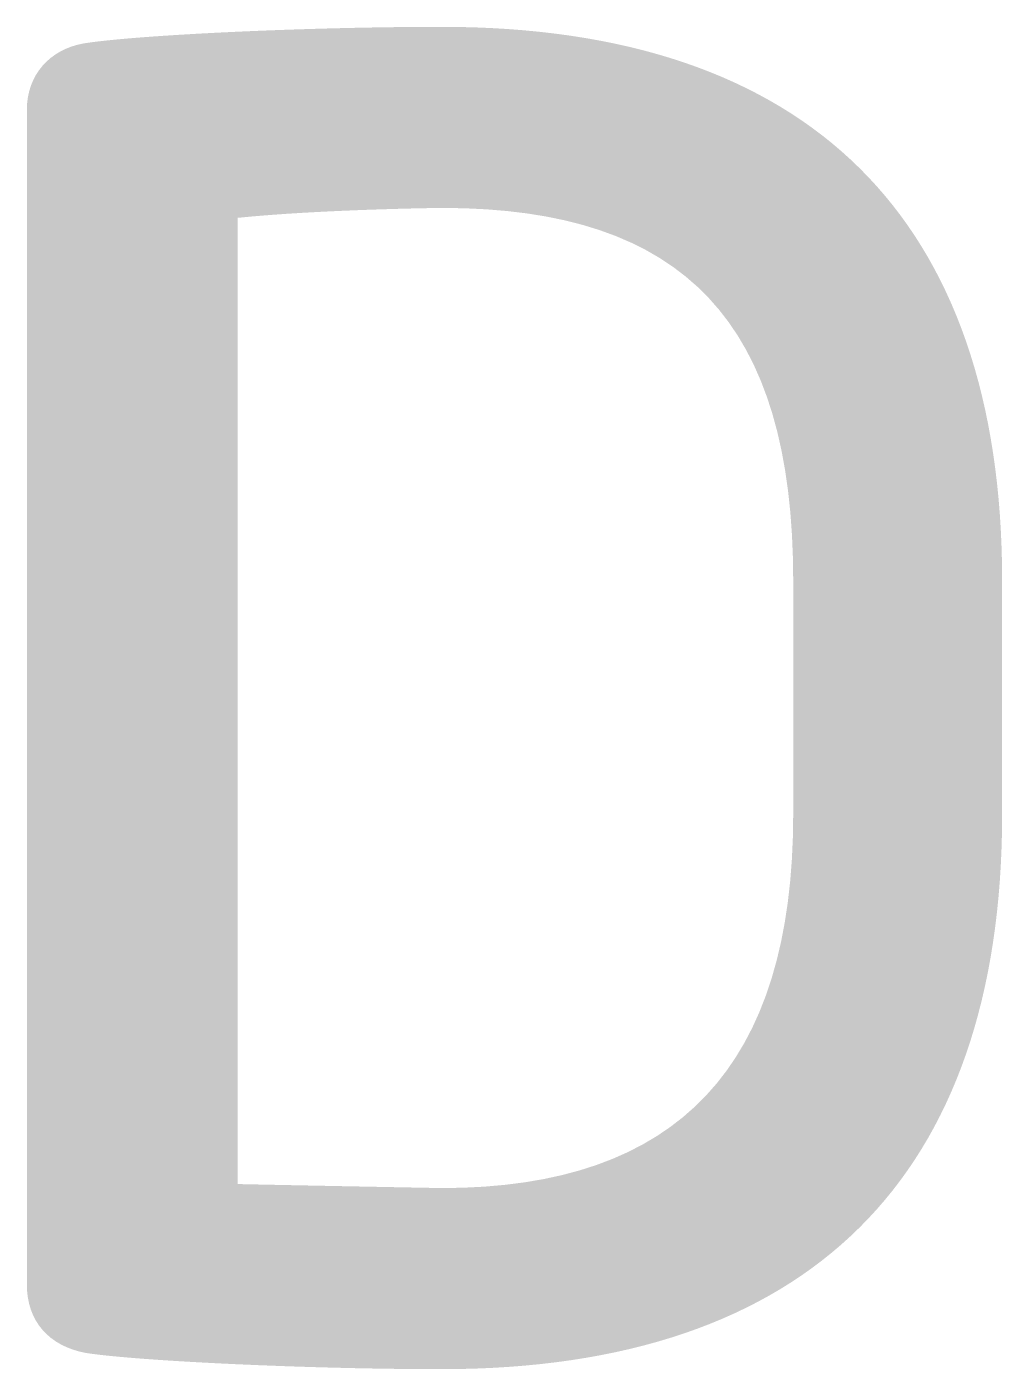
# Model space of a CAD drawing. Extents: x 16296660632 to 16296671741, y -37409619871 to -37409613952.
# Drawn here: x 16296660631.74 to 16296660659.85, y -37409619870.9 to -37409619832.22 of the extents above; entities that cross this region are included whole.
import ezdxf

# ---------------------------------------------------------------- set-up
doc = ezdxf.new("R2010")
doc.units = 0
doc.header["$LTSCALE"] = 10
doc.header["$MEASUREMENT"] = 0
doc.layers.get('0').update_dxf_attribs({"linetype": 'CONTINUOUS'})

msp = doc.modelspace()

# ---------------------------------------------------------------- hatches: boundary and pattern name
at = {"ltscale": 0.5}
h = msp.add_hatch(color=5, dxfattribs=at)
h.set_gradient(color1=(0, 0, 255), one_color=1, tint=1)
edge = h.paths.add_edge_path(flags=16)
edge.add_spline(control_points=[(16296660653.825001, -37409619854.891739), (16296660653.825001, -37409619862.145737), (16296660650.51771, -37409619865.679031), (16296660643.69503, -37409619865.679031), (16296660643.69503, -37409619865.679031), (16296660639.022791, -37409619865.590843), (16296660637.81632, -37409619865.563271), (16296660637.81632, -37409619865.563271), (16296660637.81632, -37409619837.724129), (16296660637.81632, -37409619837.724129), (16296660640.23064, -37409619837.478844), (16296660643.66058, -37409619837.438873), (16296660643.70261, -37409619837.438873), (16296660650.705811, -37409619837.438873), (16296660653.825001, -37409619840.775108), (16296660653.825001, -37409619848.194473), (16296660653.825001, -37409619848.194473), (16296660653.825001, -37409619854.891739), (16296660653.825001, -37409619854.891739)], knot_values=[0, 0, 0, 0, 1, 1, 1, 2, 2, 2, 3, 3, 3, 4, 4, 4, 5, 5, 5, 6, 6, 6, 6], degree=3, periodic=0)
edge = h.paths.add_edge_path()
edge.add_spline(control_points=[(16296660643.69503, -37409619832.221619), (16296660639.904051, -37409619832.221619), (16296660634.994089, -37409619832.448303), (16296660633.39006, -37409619832.69635), (16296660632.37995, -37409619832.870667), (16296660631.737789, -37409619833.622391), (16296660631.737789, -37409619834.616653), (16296660631.737789, -37409619834.616653), (16296660631.737789, -37409619868.454399), (16296660631.737789, -37409619868.454399), (16296660631.737789, -37409619869.523758), (16296660632.38271, -37409619870.233437), (16296660633.440359, -37409619870.430496), (16296660634.95689, -37409619870.662018), (16296660639.85375, -37409619870.896294), (16296660643.69503, -37409619870.896294), (16296660654.267349, -37409619870.896294), (16296660659.84634, -37409619865.351059), (16296660659.84634, -37409619854.891739), (16296660659.84634, -37409619854.891739), (16296660659.84634, -37409619848.194473), (16296660659.84634, -37409619848.194473), (16296660659.84634, -37409619837.750313), (16296660654.267349, -37409619832.221619), (16296660643.69503, -37409619832.221619)], knot_values=[0, 0, 0, 0, 1, 1, 1, 2, 2, 2, 3, 3, 3, 4, 4, 4, 5, 5, 5, 6, 6, 6, 7, 7, 7, 8, 8, 8, 8], degree=3, periodic=0)

doc.saveas('drawing.dxf')
